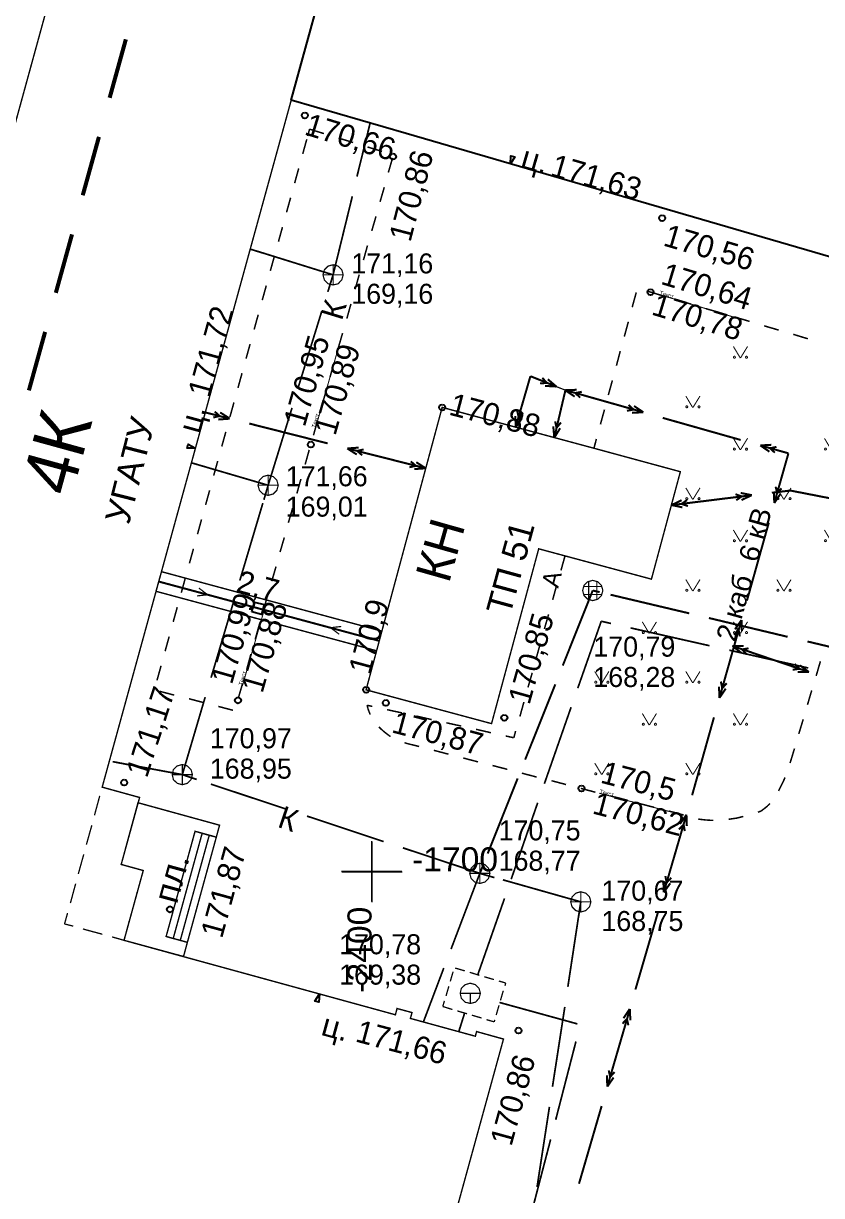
# Model space of a CAD drawing. Extents: x -2634 to -2115, y -2142 to -1393.
# Drawn here: x -2417.2 to -2377.8, y -1716 to -1658.1 of the extents above; entities that cross this region are included whole.
import ezdxf

# ---------------------------------------------------------------- set-up
doc = ezdxf.new("R2010")
doc.units = 0
doc.header["$MEASUREMENT"] = 0
for name, color, linetype in [('500_Геодез-Пункты_гео', 7, 'Continuous'), ('500_Дополн-Бордюры__п', 7, 'Continuous'), ('500_Дополн-Ступени__л', 7, 'Continuous'), ('500_Линии_-ЛЭП_кабель', 7, 'Continuous'), ('500_Линии_-Электрокаб', 7, 'Continuous'), ('500_Объект-Опоры', 7, 'Continuous'), ('500_Растит-Газоны__са', 7, 'Continuous'), ('500_Рельеф-Высотные_о', 7, 'Continuous'), ('500_Строен-Дополнения', 7, 'Continuous'), ('500_Строен-Здания', 7, 'Continuous'), ('500_Строен-Отмостка_з', 7, 'Continuous'), ('500_Трубоп-Канализаци', 7, 'Continuous'), ('500_Трубоп-Смотровые_', 7, 'Continuous'), ('500_Трубоп-Сооружения', 7, 'Continuous'), ('500_Трубоп-Теплосети', 7, 'Continuous'), ('ЗАЯВКИ-Условные_з', 7, 'Continuous'), ('Красные_ли-Линии_регу', 7, 'Continuous')]:
    doc.layers.add(name, color=color, linetype=linetype)
doc.styles.add('TARIAL', font='Arial')

# ---------------------------------------------------------------- blocks, each defined once
blk = doc.blocks.new('block_25')
at = {"layer": '500_Растит-Газоны__са', "color": 0, "const_width": 0.05}
for points in [[(2.35, 3.02), (2.69, 2.45)], [(2.7, 2.45), (3.05, 3.02)], [(0, 0.57), (0.34, 0)], [(0.35, 0), (0.7, 0.57)]]:
    blk.add_lwpolyline(points, dxfattribs=at)
for points in [[(2.4, 2.54), (2.42, 2.53), (2.44, 2.51), (2.45, 2.49), (2.44, 2.46), (2.42, 2.45), (2.4, 2.44), (2.37, 2.45), (2.36, 2.46), (2.35, 2.49), (2.36, 2.51), (2.37, 2.53)], [(3, 2.54), (3.02, 2.53), (3.04, 2.51), (3.05, 2.49), (3.04, 2.46), (3.02, 2.44), (3, 2.44), (2.97, 2.44), (2.96, 2.46), (2.95, 2.49), (2.96, 2.51), (2.97, 2.53)], [(0.05, 0.09), (0.07, 0.08), (0.09, 0.06), (0.1, 0.04), (0.09, 0.01), (0.07, 0), (0.05, -0.01), (0.02, 0), (0.01, 0.01), (0, 0.04), (0.01, 0.06), (0.02, 0.08)], [(0.65, 0.09), (0.68, 0.08), (0.69, 0.06), (0.7, 0.04), (0.69, 0.01), (0.68, -0.01), (0.65, -0.01), (0.63, -0.01), (0.61, 0.01), (0.6, 0.04), (0.61, 0.06), (0.63, 0.08)]]:
    blk.add_lwpolyline(points, close=True, dxfattribs=at)

msp = doc.modelspace()

# ---------------------------------------------------------------- linework, layer by layer
at = {"layer": '500_Геодез-Пункты_гео', "color": 94, "const_width": 0.065}
for points in [[(-2399.98, -1698.53), (-2399.98, -1701.53)], [(-2401.48, -1700.03), (-2398.48, -1700.03)]]:
    msp.add_lwpolyline(points, dxfattribs=at)
at = {"layer": '500_Дополн-Бордюры__п', "color": 1, "const_width": 0.075}
for points in [[(-2403.06, -1663.32), (-2403.16, -1663.66)], [(-2403.06, -1663.32), (-2402.35, -1663.54)], [(-2401.63, -1663.76), (-2400.91, -1663.98)], [(-2403.4, -1664.54), (-2403.2, -1663.82)], [(-2400.2, -1664.2), (-2399.48, -1664.42)], [(-2398.96, -1664.74), (-2399.17, -1665.46)], [(-2403.8, -1665.99), (-2403.6, -1665.26)], [(-2399.37, -1666.19), (-2399.58, -1666.91)], [(-2404.2, -1667.43), (-2404, -1666.71)], [(-2399.78, -1667.63), (-2399.99, -1668.35)], [(-2404.6, -1668.88), (-2404.4, -1668.16)], [(-2400.2, -1669.07), (-2400.4, -1669.79)], [(-2405, -1670.32), (-2404.8, -1669.6)], [(-2400.61, -1670.51), (-2400.81, -1671.23)], [(-2405.4, -1671.77), (-2405.2, -1671.05)], [(-2386.92, -1671.39), (-2387.12, -1672.12)], [(-2386.22, -1671.37), (-2386.35, -1671.33)], [(-2385.63, -1671.55), (-2386.22, -1671.37)], [(-2384.2, -1671.97), (-2384.91, -1671.76)], [(-2401.02, -1671.96), (-2401.22, -1672.68)], [(-2382.76, -1672.4), (-2383.48, -1672.19)], [(-2405.8, -1673.22), (-2405.6, -1672.49)], [(-2387.31, -1672.84), (-2387.51, -1673.57)], [(-2381.32, -1672.82), (-2382.04, -1672.61)], [(-2401.43, -1673.4), (-2401.64, -1674.12)], [(-2379.88, -1673.25), (-2380.6, -1673.04)], [(-2378.44, -1673.68), (-2379.16, -1673.46)], [(-2406.2, -1674.66), (-2406, -1673.94)], [(-2387.71, -1674.29), (-2387.9, -1675.01)], [(-2401.84, -1674.84), (-2402.05, -1675.56)], [(-2406.6, -1676.11), (-2406.4, -1675.38)], [(-2388.1, -1675.74), (-2388.3, -1676.46)], [(-2402.25, -1676.28), (-2402.46, -1677)], [(-2407, -1677.55), (-2406.8, -1676.83)], [(-2388.49, -1677.18), (-2388.69, -1677.91)], [(-2402.67, -1677.73), (-2402.87, -1678.45)], [(-2407.4, -1679), (-2407.2, -1678.28)], [(-2388.89, -1678.63), (-2389.01, -1679.09)], [(-2389.01, -1679.09), (-2388.92, -1678.76)], [(-2403.08, -1679.17), (-2403.28, -1679.89)], [(-2407.8, -1680.44), (-2407.6, -1679.72)], [(-2403.49, -1680.61), (-2403.69, -1681.33)], [(-2408.2, -1681.89), (-2408, -1681.17)], [(-2403.9, -1682.05), (-2404.11, -1682.77)], [(-2408.6, -1683.34), (-2408.4, -1682.61)], [(-2404.31, -1683.5), (-2404.52, -1684.22)], [(-2409, -1684.78), (-2408.8, -1684.06)], [(-2390.44, -1684.41), (-2390.64, -1685.13)], [(-2404.72, -1684.94), (-2404.93, -1685.66)], [(-2409.4, -1686.23), (-2409.2, -1685.5)], [(-2390.85, -1685.85), (-2391.05, -1686.58)], [(-2405.14, -1686.38), (-2405.34, -1687.1)], [(-2409.8, -1687.67), (-2409.6, -1686.95)], [(-2391.25, -1687.3), (-2391.46, -1688.02)], [(-2405.55, -1687.82), (-2405.75, -1688.54)], [(-2410.2, -1689.12), (-2410, -1688.4)], [(-2391.66, -1688.74), (-2391.86, -1689.46)], [(-2405.96, -1689.26), (-2406.16, -1689.99)], [(-2378.03, -1690.34), (-2377.82, -1689.62)], [(-2410.6, -1690.56), (-2410.4, -1689.84)], [(-2392.06, -1690.19), (-2392.27, -1690.91)], [(-2406.37, -1690.71), (-2406.58, -1691.43)], [(-2409.75, -1691.29), (-2410.48, -1691.1)], [(-2408.3, -1691.66), (-2409.02, -1691.47)], [(-2378.46, -1691.77), (-2378.25, -1691.06)], [(-2406.85, -1692.04), (-2407.57, -1691.85)], [(-2399.96, -1691.85), (-2400.22, -1691.79)], [(-2400.22, -1691.79), (-2400.17, -1691.98)], [(-2400.17, -1691.98), (-2400.1, -1692.17)], [(-2398.5, -1692.17), (-2399.23, -1692.01)], [(-2392.47, -1691.63), (-2392.67, -1692.35)], [(-2400.1, -1692.17), (-2400.06, -1692.25)], [(-2397.03, -1692.5), (-2397.77, -1692.33)], [(-2395.57, -1692.82), (-2396.3, -1692.66)], [(-2378.89, -1693.21), (-2378.67, -1692.49)], [(-2399.64, -1692.86), (-2399.58, -1692.92)], [(-2399.58, -1692.92), (-2399.43, -1693.06)], [(-2399.43, -1693.06), (-2399.28, -1693.18)], [(-2399.28, -1693.18), (-2399.12, -1693.3)], [(-2399.12, -1693.3), (-2399.06, -1693.34)], [(-2394.1, -1693.15), (-2394.84, -1692.98)], [(-2392.97, -1693.4), (-2393.37, -1693.31)], [(-2392.88, -1693.07), (-2392.97, -1693.4)], [(-2398.37, -1693.64), (-2398.26, -1693.68)], [(-2398.26, -1693.68), (-2397.65, -1693.83)], [(-2396.92, -1694.02), (-2396.2, -1694.21)], [(-2395.47, -1694.4), (-2394.74, -1694.59)], [(-2379.32, -1694.65), (-2379.1, -1693.93)], [(-2394.02, -1694.77), (-2393.29, -1694.96)], [(-2392.57, -1695.15), (-2391.84, -1695.34)], [(-2391.11, -1695.52), (-2390.39, -1695.71)], [(-2379.89, -1696.03), (-2379.61, -1695.46)], [(-2379.61, -1695.46), (-2379.57, -1695.36)], [(-2389.66, -1695.9), (-2388.94, -1696.09)], [(-2388.21, -1696.27), (-2387.48, -1696.46)], [(-2386.76, -1696.65), (-2386.03, -1696.84)], [(-2380.58, -1696.89), (-2380.42, -1696.76)], [(-2380.42, -1696.76), (-2380.31, -1696.65)], [(-2385.31, -1697.02), (-2384.59, -1697.21)], [(-2384.59, -1697.21), (-2384.58, -1697.21)], [(-2381.96, -1697.37), (-2381.63, -1697.29)], [(-2380.91, -1697.08), (-2380.75, -1697.02)], [(-2380.75, -1697.02), (-2380.58, -1696.89)], [(-2383.86, -1697.41), (-2383.77, -1697.43)], [(-2383.77, -1697.43), (-2383.5, -1697.46)], [(-2383.5, -1697.46), (-2383.22, -1697.48)], [(-2383.22, -1697.48), (-2383.11, -1697.48)], [(-2382.36, -1697.43), (-2381.96, -1697.37)]]:
    msp.add_lwpolyline(points, dxfattribs=at)
at = {"layer": '500_Дополн-Ступени__л', "color": 0, "const_width": 0.07}
for points in [[(-2408.37, -1698.12), (-2408.72, -1698.02), (-2410.15, -1703.22), (-2409.8, -1703.32)], [(-2408.02, -1698.22), (-2408.37, -1698.12), (-2409.8, -1703.32), (-2409.45, -1703.41)], [(-2407.67, -1698.31), (-2409.1, -1703.51), (-2409.45, -1703.41), (-2408.02, -1698.22)]]:
    msp.add_lwpolyline(points, close=True, dxfattribs=at)
at = {"layer": '500_Линии_-ЛЭП_кабель', "color": 2, "const_width": 0.1}
msp.add_lwpolyline([(-2399.62, -1688.61), (-2410.51, -1685.68)], dxfattribs=at)
at = {"layer": '500_Линии_-ЛЭП_кабель', "color": 0, "const_width": 0.06}
for points in [[(-2410.51, -1685.68), (-2408.1, -1686.33)], [(-2408.63, -1686.39), (-2408.1, -1686.33)], [(-2408.53, -1686), (-2408.1, -1686.33)], [(-2401.5, -1687.9), (-2402.03, -1687.96)], [(-2399.62, -1688.61), (-2402.03, -1687.96)], [(-2401.6, -1688.28), (-2402.03, -1687.96)]]:
    msp.add_lwpolyline(points, dxfattribs=at)
at = {"layer": '500_Линии_-Электрокаб', "color": 12, "const_width": 0.1}
for points in [[(-2392.88, -1678.05), (-2392.15, -1675.53)], [(-2392.15, -1675.53), (-2390.87, -1676.04)], [(-2391.67, -1675.89), (-2391.34, -1675.86)], [(-2391.56, -1675.61), (-2391.34, -1675.86)], [(-2391.29, -1675.68), (-2390.87, -1676.04)], [(-2391.43, -1676.01), (-2390.87, -1676.04)], [(-2390.97, -1678.57), (-2390.42, -1676.22)], [(-2390.42, -1676.22), (-2389.86, -1676.2)], [(-2390.42, -1676.22), (-2386.57, -1677.31)], [(-2390.42, -1676.23), (-2389.96, -1676.54)], [(-2389.93, -1676.36), (-2389.61, -1676.3)], [(-2389.93, -1676.36), (-2389.69, -1676.59)], [(-2387.3, -1676.95), (-2387.05, -1677.18)], [(-2387.03, -1677), (-2386.57, -1677.31)], [(-2407.01, -1677.63), (-2408.21, -1677.32)], [(-2407.51, -1677.5), (-2407.82, -1677.57)], [(-2407.5, -1677.5), (-2407.75, -1677.28)], [(-2407.01, -1677.63), (-2407.57, -1677.67)], [(-2407.01, -1677.62), (-2407.48, -1677.32)], [(-2392.87, -1678.05), (-2392.9, -1677.5)], [(-2392.87, -1678.05), (-2392.56, -1677.6)], [(-2392.73, -1677.56), (-2392.8, -1677.25)], [(-2392.73, -1677.57), (-2392.51, -1677.33)], [(-2387.38, -1677.24), (-2387.05, -1677.18)], [(-2387.13, -1677.34), (-2386.57, -1677.31)], [(-2385.61, -1677.59), (-2381.76, -1678.68)], [(-2402.17, -1678.85), (-2406.04, -1677.87)], [(-2390.97, -1678.57), (-2391.02, -1678.01)], [(-2390.97, -1678.57), (-2390.68, -1678.1)], [(-2390.86, -1678.07), (-2390.93, -1677.76)], [(-2390.85, -1678.07), (-2390.64, -1677.82)], [(-2400.64, -1679.06), (-2401.2, -1679.1)], [(-2397.32, -1680.08), (-2401.2, -1679.1)], [(-2400.73, -1679.4), (-2401.2, -1679.1)], [(-2400.39, -1679.15), (-2400.71, -1679.22)], [(-2400.46, -1679.44), (-2400.71, -1679.22)], [(-2380.79, -1678.95), (-2380.24, -1678.92)], [(-2380.79, -1678.95), (-2379.4, -1679.34)], [(-2380.79, -1678.95), (-2380.34, -1679.26)], [(-2380.31, -1679.09), (-2380.07, -1679.31)], [(-2380.3, -1679.09), (-2379.99, -1679.02)], [(-2379.4, -1679.34), (-2380.1, -1681.8)], [(-2397.81, -1679.96), (-2398.13, -1680.03)], [(-2397.81, -1679.96), (-2398.06, -1679.74)], [(-2397.32, -1680.08), (-2397.79, -1679.78)], [(-2397.32, -1680.08), (-2397.88, -1680.12)], [(-2380.03, -1680.99), (-2379.96, -1681.32)], [(-2379.74, -1681.07), (-2379.96, -1681.32)], [(-2385.18, -1681.9), (-2381.21, -1681.41)], [(-2385.18, -1681.9), (-2384.68, -1681.66)], [(-2384.68, -1681.84), (-2384.41, -1681.65)], [(-2382.02, -1681.36), (-2381.71, -1681.47)], [(-2381.98, -1681.66), (-2381.71, -1681.47)], [(-2381.76, -1681.3), (-2381.21, -1681.41)], [(-2381.72, -1681.65), (-2381.21, -1681.41)], [(-2380.22, -1681.29), (-2379.31, -1681.18)], [(-2380.12, -1681.24), (-2380.1, -1681.8)], [(-2379.79, -1681.34), (-2380.1, -1681.8)], [(-2379.31, -1681.18), (-2376.28, -1681.77)], [(-2385.18, -1681.9), (-2384.64, -1682.01)], [(-2384.68, -1681.84), (-2384.37, -1681.95)], [(-2380.37, -1682.77), (-2381.45, -1686.62)], [(-2381.72, -1687.58), (-2382.81, -1691.43)], [(-2381.86, -1688.06), (-2382.09, -1688.31)], [(-2381.72, -1687.58), (-2382.04, -1688.04)], [(-2381.86, -1688.07), (-2381.8, -1688.39)], [(-2381.72, -1687.58), (-2381.7, -1688.13)], [(-2382.17, -1688.86), (-2378.39, -1690.15)], [(-2382.17, -1688.86), (-2381.62, -1688.87)], [(-2382.17, -1688.86), (-2381.73, -1689.2)], [(-2381.7, -1689.03), (-2381.47, -1689.27)], [(-2381.69, -1689.03), (-2381.37, -1688.98)], [(-2379.09, -1689.75), (-2378.86, -1689.99)], [(-2378.83, -1689.82), (-2378.39, -1690.15)], [(-2379.19, -1690.04), (-2378.86, -1689.99)], [(-2378.95, -1690.15), (-2378.39, -1690.15)], [(-2382.83, -1690.87), (-2382.81, -1691.43)], [(-2382.5, -1690.97), (-2382.81, -1691.43)], [(-2382.74, -1690.62), (-2382.67, -1690.95)], [(-2382.45, -1690.7), (-2382.67, -1690.95)], [(-2383.08, -1692.39), (-2384.16, -1696.24)], [(-2384.44, -1697.2), (-2385.56, -1701.04)], [(-2384.44, -1697.2), (-2384.76, -1697.66)], [(-2384.44, -1697.2), (-2384.42, -1697.76)], [(-2384.58, -1697.69), (-2384.81, -1697.93)], [(-2384.58, -1697.69), (-2384.52, -1698.01)], [(-2385.48, -1700.23), (-2385.42, -1700.56)], [(-2385.58, -1700.48), (-2385.56, -1701.04)], [(-2385.24, -1700.59), (-2385.56, -1701.04)], [(-2385.19, -1700.32), (-2385.42, -1700.56)], [(-2385.84, -1702), (-2386.96, -1705.84)], [(-2387.23, -1706.8), (-2388.35, -1710.64)], [(-2387.24, -1706.8), (-2387.55, -1707.26)], [(-2387.24, -1706.8), (-2387.21, -1707.36)], [(-2387.38, -1707.29), (-2387.6, -1707.53)], [(-2387.38, -1707.29), (-2387.31, -1707.61)], [(-2388.37, -1710.08), (-2388.35, -1710.64)], [(-2388.28, -1709.84), (-2388.21, -1710.16)], [(-2387.99, -1709.92), (-2388.21, -1710.16)], [(-2388.04, -1710.19), (-2388.35, -1710.64)], [(-2388.63, -1711.6), (-2389.75, -1715.44)]]:
    msp.add_lwpolyline(points, dxfattribs=at)
at = {"layer": '500_Линии_-Электрокаб', "color": 1, "const_width": 0.06}
for points in [[(-2390.42, -1676.22), (-2390.88, -1676.04)], [(-2390.42, -1676.22), (-2390.53, -1676.71)], [(-2408.21, -1677.32), (-2407.73, -1677.44)]]:
    msp.add_lwpolyline(points, dxfattribs=at)
at = {"layer": '500_Линии_-Электрокаб', "color": 214, "const_width": 0.07}
msp.add_lwpolyline([(-2399.75, -1689.1), (-2399.49, -1688.13), (-2410.38, -1685.19), (-2410.65, -1686.16)], close=True, dxfattribs=at)
at = {"layer": '500_Объект-Опоры', "color": 0}
msp.add_lwpolyline([(-2405.91, -1687.17), (-2405.78, -1686.69), (-2405.3, -1686.82), (-2405.43, -1687.31)], close=True, dxfattribs=at)
at = {"layer": '500_Рельеф-Высотные_о', "color": 0}
for points in [[(-2403.3, -1662.49), (-2403.23, -1662.51), (-2403.17, -1662.56), (-2403.15, -1662.64), (-2403.17, -1662.71), (-2403.23, -1662.77), (-2403.3, -1662.79), (-2403.38, -1662.77), (-2403.43, -1662.71), (-2403.45, -1662.64), (-2403.43, -1662.56), (-2403.38, -1662.51)], [(-2398.94, -1664.52), (-2398.87, -1664.54), (-2398.81, -1664.6), (-2398.79, -1664.67), (-2398.81, -1664.75), (-2398.87, -1664.8), (-2398.94, -1664.82), (-2399.02, -1664.8), (-2399.07, -1664.75), (-2399.09, -1664.67), (-2399.07, -1664.6), (-2399.02, -1664.54)], [(-2393.13, -1665.04), (-2393.11, -1664.63), (-2392.92, -1664.69)], [(-2385.64, -1667.57), (-2385.57, -1667.59), (-2385.51, -1667.64), (-2385.49, -1667.72), (-2385.51, -1667.79), (-2385.57, -1667.85), (-2385.64, -1667.87), (-2385.72, -1667.85), (-2385.77, -1667.79), (-2385.79, -1667.72), (-2385.77, -1667.64), (-2385.72, -1667.59)], [(-2386.22, -1671.22), (-2386.14, -1671.24), (-2386.09, -1671.3), (-2386.07, -1671.37), (-2386.09, -1671.45), (-2386.14, -1671.5), (-2386.22, -1671.52), (-2386.29, -1671.5), (-2386.35, -1671.45), (-2386.37, -1671.37), (-2386.35, -1671.3), (-2386.29, -1671.24)], [(-2396.51, -1676.92), (-2396.43, -1676.94), (-2396.38, -1677), (-2396.36, -1677.07), (-2396.38, -1677.15), (-2396.43, -1677.2), (-2396.51, -1677.22), (-2396.58, -1677.2), (-2396.64, -1677.15), (-2396.66, -1677.07), (-2396.64, -1677), (-2396.58, -1676.94)], [(-2403, -1678.76), (-2402.93, -1678.78), (-2402.87, -1678.84), (-2402.85, -1678.91), (-2402.87, -1678.99), (-2402.93, -1679.04), (-2403, -1679.06), (-2403.08, -1679.04), (-2403.13, -1678.99), (-2403.15, -1678.91), (-2403.13, -1678.84), (-2403.08, -1678.78)], [(-2408.7, -1679.09), (-2409.11, -1679.09), (-2409.06, -1678.89)], [(-2400.27, -1690.88), (-2400.19, -1690.9), (-2400.14, -1690.95), (-2400.12, -1691.03), (-2400.14, -1691.1), (-2400.19, -1691.16), (-2400.27, -1691.18), (-2400.34, -1691.16), (-2400.4, -1691.1), (-2400.42, -1691.03), (-2400.4, -1690.95), (-2400.34, -1690.9)], [(-2406.6, -1691.4), (-2406.53, -1691.42), (-2406.47, -1691.47), (-2406.45, -1691.55), (-2406.47, -1691.62), (-2406.53, -1691.68), (-2406.6, -1691.7), (-2406.68, -1691.68), (-2406.73, -1691.62), (-2406.75, -1691.55), (-2406.73, -1691.47), (-2406.68, -1691.42)], [(-2399.29, -1691.52), (-2399.21, -1691.54), (-2399.16, -1691.6), (-2399.14, -1691.67), (-2399.16, -1691.75), (-2399.21, -1691.8), (-2399.29, -1691.82), (-2399.36, -1691.8), (-2399.42, -1691.75), (-2399.44, -1691.67), (-2399.42, -1691.6), (-2399.36, -1691.54)], [(-2393.44, -1692.26), (-2393.36, -1692.28), (-2393.31, -1692.33), (-2393.29, -1692.41), (-2393.31, -1692.48), (-2393.36, -1692.54), (-2393.44, -1692.56), (-2393.51, -1692.54), (-2393.57, -1692.48), (-2393.59, -1692.41), (-2393.57, -1692.33), (-2393.51, -1692.28)], [(-2412.22, -1695.46), (-2412.14, -1695.48), (-2412.09, -1695.54), (-2412.07, -1695.61), (-2412.09, -1695.69), (-2412.14, -1695.74), (-2412.22, -1695.76), (-2412.29, -1695.74), (-2412.35, -1695.69), (-2412.37, -1695.61), (-2412.35, -1695.54), (-2412.29, -1695.48)], [(-2389.62, -1695.76), (-2389.55, -1695.78), (-2389.49, -1695.83), (-2389.47, -1695.91), (-2389.49, -1695.98), (-2389.55, -1696.04), (-2389.62, -1696.06), (-2389.7, -1696.04), (-2389.75, -1695.98), (-2389.77, -1695.91), (-2389.75, -1695.83), (-2389.7, -1695.78)], [(-2409.96, -1701.73), (-2409.89, -1701.75), (-2409.83, -1701.8), (-2409.81, -1701.88), (-2409.83, -1701.95), (-2409.89, -1702.01), (-2409.96, -1702.03), (-2410.04, -1702.01), (-2410.09, -1701.95), (-2410.11, -1701.88), (-2410.09, -1701.8), (-2410.04, -1701.75)], [(-2402.57, -1706.06), (-2402.61, -1706.47), (-2402.8, -1706.41)], [(-2392.74, -1707.72), (-2392.67, -1707.74), (-2392.61, -1707.8), (-2392.59, -1707.87), (-2392.61, -1707.95), (-2392.67, -1708), (-2392.74, -1708.02), (-2392.82, -1708), (-2392.87, -1707.95), (-2392.89, -1707.87), (-2392.87, -1707.8), (-2392.82, -1707.74)]]:
    msp.add_lwpolyline(points, close=True, dxfattribs=at)
at = {"layer": '500_Рельеф-Высотные_о', "color": 0, "const_width": 0.05}
for points in [[(-2385.79, -1671.49), (-2381.77, -1672.71)], [(-2402.77, -1678.1), (-2401.62, -1674.06)], [(-2406.38, -1690.83), (-2405.22, -1686.79)], [(-2388.75, -1696.14), (-2384.68, -1697.2)]]:
    msp.add_lwpolyline(points, dxfattribs=at)
at = {"layer": '500_Строен-Дополнения', "color": 0, "const_width": 0.065}
for points in [[(-2412.29, -1696.12), (-2413.26, -1695.85)], [(-2413.43, -1696.27), (-2413.69, -1697.23)], [(-2411.46, -1696.35), (-2411.81, -1696.25)], [(-2411.63, -1696.97), (-2411.46, -1696.35)], [(-2413.82, -1697.72), (-2414.09, -1698.68)], [(-2412.03, -1698.41), (-2411.77, -1697.45)], [(-2412.37, -1699.66), (-2412.16, -1698.89)], [(-2414.22, -1699.16), (-2414.49, -1700.13)], [(-2412.17, -1699.71), (-2412.37, -1699.66)], [(-2411.28, -1699.96), (-2411.69, -1699.85)], [(-2411.43, -1700.51), (-2411.28, -1699.96)], [(-2414.62, -1700.61), (-2414.88, -1701.57)], [(-2411.83, -1701.96), (-2411.57, -1700.99)], [(-2415.02, -1702.06), (-2415.17, -1702.6)], [(-2412.23, -1703.41), (-2411.97, -1702.44)], [(-2415.17, -1702.6), (-2414.74, -1702.71)], [(-2414.26, -1702.85), (-2413.3, -1703.11)], [(-2412.82, -1703.24), (-2412.23, -1703.41)]]:
    msp.add_lwpolyline(points, dxfattribs=at)
at = {"layer": '500_Строен-Дополнения', "color": 0, "const_width": 0.07}
msp.add_lwpolyline([(-2407.67, -1698.31), (-2407.51, -1697.72), (-2411.54, -1696.61), (-2412.37, -1699.66), (-2411.28, -1699.96), (-2412.23, -1703.41), (-2409.29, -1704.21), (-2409.1, -1703.51), (-2410.15, -1703.22), (-2408.72, -1698.02)], close=True, dxfattribs=at)
at = {"layer": '500_Строен-Здания', "color": 0}
for p, q in [((-2403.97, -1661.89), (-2399.1, -1644.19)), ((-2398.29, -1663.54), (-2403.97, -1661.89)), ((-2365.48, -1673.1), (-2398.29, -1663.54))]:
    msp.add_line(p, q, dxfattribs=at)
at = {"layer": '500_Строен-Здания', "color": 0, "const_width": 0.07}
msp.add_lwpolyline([(-2434.19, -1723.46), (-2406.12, -1621.19), (-2404.51, -1615.65), (-2392.21, -1619.21), (-2393.81, -1624.75), (-2399.1, -1644.19), (-2403.97, -1661.89), (-2404.05, -1662.18), (-2413.31, -1695.84), (-2411.46, -1696.35), (-2412.37, -1699.66), (-2411.28, -1699.96), (-2412.23, -1703.41), (-2398.82, -1707.09), (-2398.74, -1706.78), (-2398, -1706.98), (-2398.08, -1707.27), (-2394.87, -1708.15), (-2394.81, -1707.92), (-2393.48, -1708.29), (-2396, -1717.45)], dxfattribs=at)
msp.add_lwpolyline([(-2400.27, -1691.03), (-2396.51, -1677.07), (-2389.01, -1679.09), (-2384.74, -1680.25), (-2386.17, -1685.56), (-2390.44, -1684.41), (-2391.74, -1684.06), (-2394.07, -1692.7)], close=True, dxfattribs=at)
at = {"layer": '500_Трубоп-Канализаци', "color": 34, "const_width": 0.085}
for points in [[(-2400.72, -1665.66), (-2400.07, -1663.02)], [(-2400.07, -1663.02), (-2400.25, -1663.75)], [(-2401.9, -1670.52), (-2400.95, -1666.64)], [(-2405.99, -1669.25), (-2405.28, -1669.47)], [(-2401.9, -1670.52), (-2405.72, -1669.33)], [(-2402.16, -1671.36), (-2401.9, -1670.52)], [(-2401.9, -1670.52), (-2402.12, -1671.24)], [(-2403.64, -1676.14), (-2402.46, -1672.32)], [(-2405.11, -1680.92), (-2403.93, -1677.1)], [(-2405.11, -1680.92), (-2408.9, -1679.81)], [(-2408.9, -1679.81), (-2408.18, -1680.02)], [(-2405.11, -1680.92), (-2405.32, -1681.64)], [(-2406.51, -1685.63), (-2405.37, -1681.8)], [(-2407.93, -1690.43), (-2406.79, -1686.59)], [(-2409.35, -1695.22), (-2408.22, -1691.39)], [(-2409.35, -1695.22), (-2412.79, -1694.58)], [(-2412.79, -1694.58), (-2412.06, -1694.72)], [(-2408.89, -1695.38), (-2409.35, -1695.22)], [(-2409.35, -1695.22), (-2408.64, -1695.46)], [(-2404.14, -1696.95), (-2407.94, -1695.69)], [(-2399.4, -1698.53), (-2403.19, -1697.27)], [(-2394.65, -1700.1), (-2398.45, -1698.84)], [(-2394.65, -1700.1), (-2396.07, -1703.84)], [(-2394.47, -1700.15), (-2394.65, -1700.1)], [(-2394.65, -1700.1), (-2393.93, -1700.31)], [(-2389.66, -1701.51), (-2393.51, -1700.42)], [(-2390.3, -1705.71), (-2389.7, -1701.76)], [(-2389.66, -1701.51), (-2389.77, -1702.25)], [(-2396.43, -1704.78), (-2397.44, -1707.45)], [(-2397.44, -1707.45), (-2397.17, -1706.74)], [(-2391.06, -1710.65), (-2390.45, -1706.7)], [(-2391.82, -1715.6), (-2391.21, -1711.64)]]:
    msp.add_lwpolyline(points, dxfattribs=at)
at = {"layer": '500_Трубоп-Канализаци', "color": 32, "const_width": 0.1}
for points in [[(-2389.07, -1686.12), (-2390.55, -1689.83)], [(-2389.07, -1686.12), (-2388.73, -1686.2)], [(-2384.3, -1687.25), (-2388.19, -1686.33)], [(-2379.44, -1688.41), (-2383.33, -1687.48)], [(-2376.74, -1689.05), (-2378.46, -1688.64)], [(-2390.92, -1690.76), (-2392.41, -1694.48)], [(-2392.78, -1695.41), (-2394.26, -1699.12)], [(-2394.65, -1700.1), (-2394.52, -1699.78)], [(-2394.63, -1700.05), (-2394.65, -1700.1)]]:
    msp.add_lwpolyline(points, dxfattribs=at)
at = {"layer": '500_Трубоп-Смотровые_', "color": 0, "const_width": 0.06}
for points in [[(-2401.9, -1670.02), (-2401.65, -1670.09), (-2401.47, -1670.27), (-2401.4, -1670.52), (-2401.47, -1670.77), (-2401.65, -1670.96), (-2401.9, -1671.02), (-2402.15, -1670.96), (-2402.33, -1670.77), (-2402.4, -1670.52), (-2402.33, -1670.27), (-2402.15, -1670.09)], [(-2405.11, -1680.42), (-2404.86, -1680.49), (-2404.68, -1680.67), (-2404.61, -1680.92), (-2404.68, -1681.17), (-2404.86, -1681.35), (-2405.11, -1681.42), (-2405.36, -1681.35), (-2405.54, -1681.17), (-2405.61, -1680.92), (-2405.54, -1680.67), (-2405.36, -1680.49)], [(-2389.07, -1685.62), (-2388.82, -1685.69), (-2388.64, -1685.87), (-2388.57, -1686.12), (-2388.64, -1686.37), (-2388.82, -1686.55), (-2389.07, -1686.62), (-2389.32, -1686.55), (-2389.5, -1686.37), (-2389.57, -1686.12), (-2389.5, -1685.87), (-2389.32, -1685.69)], [(-2409.35, -1694.72), (-2409.1, -1694.79), (-2408.92, -1694.97), (-2408.85, -1695.22), (-2408.92, -1695.47), (-2409.1, -1695.65), (-2409.35, -1695.72), (-2409.6, -1695.65), (-2409.79, -1695.47), (-2409.85, -1695.22), (-2409.79, -1694.97), (-2409.6, -1694.79)], [(-2394.65, -1699.6), (-2394.4, -1699.67), (-2394.22, -1699.85), (-2394.15, -1700.1), (-2394.22, -1700.35), (-2394.4, -1700.53), (-2394.65, -1700.6), (-2394.9, -1700.53), (-2395.08, -1700.35), (-2395.15, -1700.1), (-2395.08, -1699.85), (-2394.9, -1699.67)], [(-2389.66, -1701.01), (-2389.41, -1701.08), (-2389.23, -1701.26), (-2389.16, -1701.51), (-2389.23, -1701.76), (-2389.41, -1701.94), (-2389.66, -1702.01), (-2389.91, -1701.94), (-2390.09, -1701.76), (-2390.16, -1701.51), (-2390.09, -1701.26), (-2389.91, -1701.08)], [(-2395.12, -1705.53), (-2394.87, -1705.6), (-2394.69, -1705.78), (-2394.62, -1706.03), (-2394.69, -1706.28), (-2394.87, -1706.47), (-2395.12, -1706.53), (-2395.37, -1706.47), (-2395.56, -1706.28), (-2395.62, -1706.03), (-2395.56, -1705.78), (-2395.37, -1705.6)]]:
    msp.add_lwpolyline(points, close=True, dxfattribs=at)
at = {"layer": '500_Трубоп-Смотровые_', "color": 0, "const_width": 0.055}
for points in [[(-2401.9, -1671.02), (-2401.9, -1670.02)], [(-2402.4, -1670.52), (-2401.4, -1670.52)], [(-2405.11, -1681.42), (-2405.11, -1680.42)], [(-2405.61, -1680.92), (-2404.61, -1680.92)], [(-2389.27, -1686.57), (-2389.27, -1685.67)], [(-2388.87, -1686.57), (-2388.87, -1685.67)], [(-2389.52, -1685.92), (-2388.62, -1685.92)], [(-2389.52, -1686.32), (-2388.62, -1686.32)], [(-2409.35, -1695.72), (-2409.35, -1694.72)], [(-2409.85, -1695.22), (-2408.85, -1695.22)], [(-2394.65, -1700.6), (-2394.65, -1699.6)], [(-2395.15, -1700.1), (-2394.15, -1700.1)], [(-2389.66, -1702.01), (-2389.66, -1701.01)], [(-2390.16, -1701.51), (-2389.16, -1701.51)], [(-2395.62, -1706.03), (-2394.62, -1706.03)], [(-2395.12, -1706.53), (-2395.12, -1706.03)]]:
    msp.add_lwpolyline(points, dxfattribs=at)
at = {"layer": '500_Трубоп-Смотровые_', "color": 0}
msp.add_lwpolyline([(-2389.37, -1686.07), (-2389.37, -1686.07)], dxfattribs=at)
at = {"layer": '500_Трубоп-Сооружения', "color": 0, "const_width": 0.065}
for points in [[(-2395.39, -1704.92), (-2395.87, -1704.78)], [(-2395.97, -1704.96), (-2396.11, -1705.44)], [(-2394.67, -1705.14), (-2395.15, -1704.99)], [(-2393.95, -1705.35), (-2394.43, -1705.21)], [(-2393.37, -1705.52), (-2393.71, -1705.42)], [(-2396.18, -1705.68), (-2396.32, -1706.16)], [(-2393.63, -1706.38), (-2393.49, -1705.9)], [(-2393.41, -1705.66), (-2393.37, -1705.52)], [(-2396.4, -1706.4), (-2396.48, -1706.68)], [(-2393.84, -1707.1), (-2393.7, -1706.62)], [(-2396.48, -1706.68), (-2396, -1706.83)], [(-2395.76, -1706.9), (-2395.28, -1707.04)], [(-2395.04, -1707.11), (-2394.56, -1707.25)], [(-2394.32, -1707.33), (-2393.94, -1707.44)], [(-2393.94, -1707.44), (-2393.91, -1707.34)]]:
    msp.add_lwpolyline(points, dxfattribs=at)
at = {"layer": '500_Трубоп-Теплосети', "color": 174, "const_width": 0.085}
for points in [[(-2389.81, -1690.95), (-2388.65, -1687.64)], [(-2388.65, -1687.64), (-2388.17, -1687.75)], [(-2387.2, -1687.97), (-2383.3, -1688.85)], [(-2382.32, -1689.07), (-2378.42, -1689.95)], [(-2391.46, -1695.67), (-2390.14, -1691.89)], [(-2393.1, -1700.39), (-2391.79, -1696.61)], [(-2394.75, -1705.11), (-2393.43, -1701.34)], [(-2393.68, -1706.48), (-2389.83, -1707.54)], [(-2395.4, -1707), (-2395.69, -1707.93)], [(-2395.69, -1707.93), (-2395.62, -1707.69)], [(-2389.9, -1708.41), (-2390.9, -1712.28)], [(-2391.15, -1713.25), (-2392.16, -1717.12)]]:
    msp.add_lwpolyline(points, dxfattribs=at)
at = {"layer": 'ЗАЯВКИ-Условные_з', "color": 98, "const_width": 0.065}
for points in [[(-2400, -1701.5), (-2400, -1698.5)], [(-2398.5, -1700), (-2401.5, -1700)]]:
    msp.add_lwpolyline(points, dxfattribs=at)
at = {"layer": 'Красные_ли-Линии_регу', "color": 0, "const_width": 0.2}
for points in [[(-2412.94, -1661.77), (-2412.14, -1658.88)], [(-2414.27, -1666.59), (-2413.47, -1663.7)], [(-2415.6, -1671.41), (-2414.8, -1668.52)], [(-2416.93, -1676.23), (-2416.13, -1673.34)]]:
    msp.add_lwpolyline(points, dxfattribs=at)

# ---------------------------------------------------------------- block references
at = {"layer": '500_Растит-Газоны__са'}
for p in [(-2384.47, -1677.08), (-2384.47, -1681.62), (-2379.97, -1681.62), (-2384.47, -1686.15), (-2379.97, -1686.15), (-2388.97, -1690.69), (-2384.47, -1690.69), (-2388.97, -1695.22), (-2384.47, -1695.22)]:
    msp.add_blockref('block_25', p, dxfattribs=at)

# ---------------------------------------------------------------- texts
at = {"layer": '500_Линии_-Электрокаб', "color": 0, "style": 'TARIAL'}
msp.add_text('2 каб  6 кВ', height=0.99, rotation=74.25, dxfattribs=at).set_placement((-2382.04, -1688.71))
at = {"layer": '500_Объект-Опоры', "color": 0}
msp.add_text('2,7', height=1.11, rotation=344.92, dxfattribs=at).set_placement((-2406.75, -1686.17))
at = {"layer": '500_Рельеф-Высотные_о', "color": 214}
for s, rotation, p in [('170,66', 342.98, (-2403.37, -1663.57)), ('170,86', 75.32, (-2398.08, -1668.94)), ('171,63', 343.86, (-2391.22, -1665.6)), ('170,56', 343.72, (-2385.64, -1669.06)), ('170,64', 343.14, (-2385.76, -1670.96)), ('170,78', 343.14, (-2386.22, -1672.47)), ('171,72', 74.62, (-2408.02, -1676.64)), ('170,95', 74.07, (-2403.3, -1678.08)), ('170,89', 74.07, (-2401.79, -1678.51)), ('170,88', 345.34, (-2396.23, -1677.42)), ('170,99', 74.07, (-2406.9, -1690.81)), ('170,88', 74.07, (-2405.39, -1691.24)), ('170,9', 74.92, (-2400.08, -1690.33)), ('170,85', 74.29, (-2392.2, -1691.81)), ('171,17', 72.01, (-2411.1, -1695.43)), ('170,87', 345.12, (-2399.06, -1693.12)), ('170,5', 345.38, (-2388.74, -1695.61)), ('170,62', 345.38, (-2389.14, -1697.13)), ('171,87', 74.62, (-2407.39, -1703.36)), ('171,66', 345.09, (-2400.85, -1708.4)), ('170,86', 74.62, (-2393.09, -1713.63))]:
    msp.add_text(s, height=1.11, rotation=rotation, dxfattribs=at).set_placement(p)
at = {"layer": '500_Рельеф-Высотные_о', "color": 214, "style": 'TARIAL'}
for rotation, p in [(343.76, (-2392.69, -1665.18)), (74.62, (-2408.51, -1678.41)), (344.62, (-2402.55, -1708.07))]:
    msp.add_text('ц.', height=1.11, rotation=rotation, dxfattribs=at).set_placement(p)
at = {"layer": '500_Рельеф-Высотные_о', "color": 0, "style": 'TARIAL'}
for rotation, p in [(343.14, (-2385.79, -1671.49)), (74.07, (-2402.77, -1678.1)), (74.07, (-2406.38, -1690.83)), (345.38, (-2388.75, -1696.14))]:
    msp.add_text('Текст', height=0.2, rotation=rotation, dxfattribs=at).set_placement(p)
at = {"layer": '500_Строен-Дополнения', "color": 5, "style": 'TARIAL'}
msp.add_text('пл. ', height=1.23, rotation=74.62, dxfattribs=at).set_placement((-2409.62, -1701.66))
at = {"layer": '500_Строен-Здания', "color": 5}
for s, height, rotation, p in [('4К', 2.59, 74.62, (-2414.83, -1681.54)), ('КН', 1.73, 74.18, (-2396.18, -1685.81))]:
    msp.add_text(s, height=height, rotation=rotation, dxfattribs=at).set_placement(p)
at = {"layer": '500_Строен-Здания', "color": 5, "style": 'TARIAL'}
for s, rotation, p in [(' УГАТУ', 75.73, (-2412.11, -1683.37)), ('ТП 51', 74.68, (-2393.16, -1687.41))]:
    msp.add_text(s, height=1.23, rotation=rotation, dxfattribs=at).set_placement(p)
at = {"layer": '500_Строен-Отмостка_з', "color": 0}
msp.add_text('А', height=0.86, rotation=75.7, dxfattribs=at).set_placement((-2390.78, -1686.03))
at = {"layer": '500_Трубоп-Канализаци', "color": 14}
for rotation, p in [(72.96, (-2401.47, -1672.82)), (341.2, (-2404.7, -1697.79))]:
    msp.add_text('К', height=1.11, rotation=rotation, dxfattribs=at).set_placement(p)
at = {"layer": '500_Трубоп-Смотровые_', "color": 5}
for s, p in [('171,16', (-2401, -1670.45)), ('169,16', (-2401, -1671.95)), ('171,66', (-2404.24, -1680.97)), ('169,01', (-2404.24, -1682.47)), ('170,79', (-2389.04, -1689.39)), ('168,28', (-2389.04, -1690.89)), ('170,97', (-2407.99, -1693.92)), ('168,95', (-2407.99, -1695.42)), ('170,75', (-2393.72, -1698.47)), ('168,77', (-2393.72, -1699.97)), ('170,67', (-2388.64, -1701.45)), ('168,75', (-2388.64, -1702.95)), ('170,78', (-2401.6, -1704.1)), ('169,38', (-2401.6, -1705.6))]:
    msp.add_text(s, height=0.99, dxfattribs=at).set_placement(p)
at = {"layer": 'ЗАЯВКИ-Условные_з', "color": 0, "style": 'TARIAL'}
msp.add_text('-1700', height=1.19, dxfattribs=at).set_placement((-2398, -1700))
msp.add_text('-2400', height=1.19, rotation=90, dxfattribs=at).set_placement((-2400, -1706))

doc.saveas('drawing.dxf')
